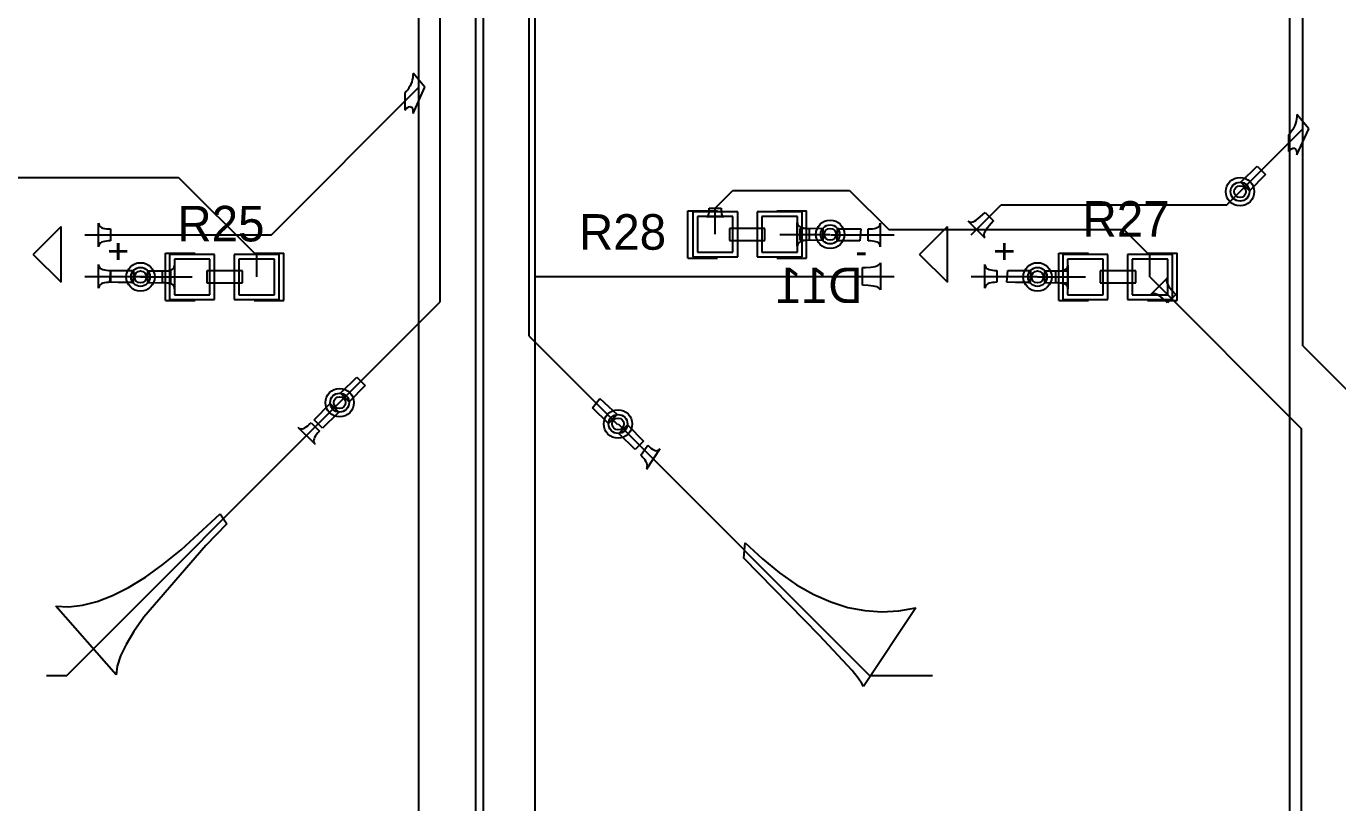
# Model space of a CAD drawing. Extents: x 44 to 130, y 28 to 128.
# Drawn here: x 79 to 107.12, y 66.47 to 83.11 of the extents above; entities that cross this region are included whole.
import ezdxf

# ---------------------------------------------------------------- set-up
doc = ezdxf.new("R2010")
doc.units = 0
doc.layers.get('0').update_dxf_attribs({"linetype": 'CONTINUOUS'})
for name, color, linetype in [('BOTTOMLAYER', 5, 'CONTINUOUS'), ('BOTTOMOVERLAY', 54, 'CONTINUOUS'), ('BOTTOMSOLDER', 6, 'CONTINUOUS'), ('MULTILAYER', 9, 'CONTINUOUS'), ('TOPLAYER', 1, 'CONTINUOUS'), ('TOPOVERLAY', 2, 'CONTINUOUS'), ('TOPPASTE', 8, 'CONTINUOUS'), ('TOPSOLDER', 216, 'CONTINUOUS')]:
    doc.layers.add(name, color=color, linetype=linetype)

# ---------------------------------------------------------------- blocks, each defined once
blk = doc.blocks.new('LED_B_20')
at = {"layer": 'BOTTOMOVERLAY'}
for p, q in [((0.0254, 0.2794), (-0.5715, -0.3175)), ((0.0254, 0.2794), (0.6223, -0.3175)), ((-0.5715, -0.3175), (0.6223, -0.3175))]:
    blk.add_line(p, q, dxfattribs=at)
at = {"layer": 'BOTTOMOVERLAY', "text_generation_flag": 2}
for s, rotation, p in [('-', 90, (0.254, 1.651)), ('+', 180, (-0.127, -1.27))]:
    blk.add_text(s, height=0.5588, rotation=rotation, dxfattribs=at).set_placement(p)
blk = doc.blocks.new('LED_B_21')
at = {"layer": 'BOTTOMOVERLAY'}
for p, q in [((0.0254, 0.2794), (-0.5715, -0.3175)), ((0.0254, 0.2794), (0.6223, -0.3175)), ((-0.5715, -0.3175), (0.6223, -0.3175))]:
    blk.add_line(p, q, dxfattribs=at)
at = {"layer": 'BOTTOMOVERLAY', "text_generation_flag": 2}
for s, rotation, p in [('-', 90, (0.254, 1.651)), ('+', 180, (-0.127, -1.27))]:
    blk.add_text(s, height=0.5588, rotation=rotation, dxfattribs=at).set_placement(p)
blk = doc.blocks.new('0603__41')
at = {"layer": 'TOPLAYER'}
for p, q in [((-1.0668, 0.381), (-1.0668, -0.381)), ((-0.3048, 0.381), (-1.0668, 0.381)), ((-0.3048, -0.381), (-0.3048, 0.381)), ((0.3175, 0.379374), (0.3175, -0.382626)), ((1.0795, 0.379374), (0.3175, 0.379374)), ((1.0795, -0.382626), (1.0795, 0.379374)), ((-1.0668, -0.381), (-0.3048, -0.381)), ((0.3175, -0.382626), (1.0795, -0.382626))]:
    blk.add_line(p, q, dxfattribs=at)
for centre in [(-0.6858, 0), (0.6985, -0.001626)]:
    blk.add_circle(centre, 0, dxfattribs=at)
at = {"layer": 'TOPOVERLAY'}
for p, q in [((-0.635, 0.506374), (-1.27, 0.506374)), ((-1.27, 0.506374), (-1.27, -0.509626)), ((1.27, 0.506374), (0.635, 0.506374)), ((1.27, 0.506374), (1.27, -0.509626)), ((-0.380276, 0.125377), (-0.380276, -0.128623)), ((0.381724, 0.125377), (-0.380276, 0.125377)), ((0.381724, -0.128623), (0.381724, 0.125377)), ((-0.380276, -0.128623), (0.381724, -0.128623)), ((-0.635, -0.509626), (-1.27, -0.509626)), ((1.27, -0.509626), (0.635, -0.509626))]:
    blk.add_line(p, q, dxfattribs=at)
at = {"layer": 'TOPPASTE'}
for p, q in [((-1.0668, 0.381), (-1.0668, -0.381)), ((-0.3048, 0.381), (-1.0668, 0.381)), ((-0.3048, -0.381), (-0.3048, 0.381)), ((0.3175, 0.379374), (0.3175, -0.382626)), ((1.0795, 0.379374), (0.3175, 0.379374)), ((1.0795, -0.382626), (1.0795, 0.379374)), ((-1.0668, -0.381), (-0.3048, -0.381)), ((0.3175, -0.382626), (1.0795, -0.382626))]:
    blk.add_line(p, q, dxfattribs=at)
for centre in [(-0.6858, 0), (0.6985, -0.001626)]:
    blk.add_circle(centre, 0, dxfattribs=at)
at = {"layer": 'TOPSOLDER'}
for p, q in [((-1.1684, 0.4826), (-1.1684, -0.4826)), ((-0.2032, 0.4826), (-1.1684, 0.4826)), ((-0.2032, -0.4826), (-0.2032, 0.4826)), ((0.2159, 0.480974), (0.2159, -0.484226)), ((1.1811, 0.480974), (0.2159, 0.480974)), ((1.1811, -0.484226), (1.1811, 0.480974)), ((-1.1684, -0.4826), (-0.2032, -0.4826)), ((0.2159, -0.484226), (1.1811, -0.484226))]:
    blk.add_line(p, q, dxfattribs=at)
for centre in [(-0.6858, 0), (0.6985, -0.001626)]:
    blk.add_circle(centre, 0, dxfattribs=at)
blk = doc.blocks.new('0603__43')
at = {"layer": 'TOPLAYER'}
for p, q in [((-1.0668, 0.381), (-1.0668, -0.381)), ((-0.3048, 0.381), (-1.0668, 0.381)), ((-0.3048, -0.381), (-0.3048, 0.381)), ((0.3175, 0.379374), (0.3175, -0.382626)), ((1.0795, 0.379374), (0.3175, 0.379374)), ((1.0795, -0.382626), (1.0795, 0.379374)), ((-1.0668, -0.381), (-0.3048, -0.381)), ((0.3175, -0.382626), (1.0795, -0.382626))]:
    blk.add_line(p, q, dxfattribs=at)
for centre in [(-0.6858, 0), (0.6985, -0.001626)]:
    blk.add_circle(centre, 0, dxfattribs=at)
at = {"layer": 'TOPOVERLAY'}
for p, q in [((-0.635, 0.506374), (-1.27, 0.506374)), ((-1.27, 0.506374), (-1.27, -0.509626)), ((1.27, 0.506374), (0.635, 0.506374)), ((1.27, 0.506374), (1.27, -0.509626)), ((-0.380047, 0.125377), (-0.380047, -0.128623)), ((0.381952, 0.125377), (-0.380047, 0.125377)), ((0.381952, -0.128623), (0.381952, 0.125377)), ((-0.380047, -0.128623), (0.381952, -0.128623)), ((-0.635, -0.509626), (-1.27, -0.509626)), ((1.27, -0.509626), (0.635, -0.509626))]:
    blk.add_line(p, q, dxfattribs=at)
at = {"layer": 'TOPPASTE'}
for p, q in [((-1.0668, 0.381), (-1.0668, -0.381)), ((-0.3048, 0.381), (-1.0668, 0.381)), ((-0.3048, -0.381), (-0.3048, 0.381)), ((0.3175, 0.379374), (0.3175, -0.382626)), ((1.0795, 0.379374), (0.3175, 0.379374)), ((1.0795, -0.382626), (1.0795, 0.379374)), ((-1.0668, -0.381), (-0.3048, -0.381)), ((0.3175, -0.382626), (1.0795, -0.382626))]:
    blk.add_line(p, q, dxfattribs=at)
for centre in [(-0.6858, 0), (0.6985, -0.001626)]:
    blk.add_circle(centre, 0, dxfattribs=at)
at = {"layer": 'TOPSOLDER'}
for p, q in [((-1.1684, 0.4826), (-1.1684, -0.4826)), ((-0.2032, 0.4826), (-1.1684, 0.4826)), ((-0.2032, -0.4826), (-0.2032, 0.4826)), ((0.2159, 0.480974), (0.2159, -0.484226)), ((1.1811, 0.480974), (0.2159, 0.480974)), ((1.1811, -0.484226), (1.1811, 0.480974)), ((-1.1684, -0.4826), (-0.2032, -0.4826)), ((0.2159, -0.484226), (1.1811, -0.484226))]:
    blk.add_line(p, q, dxfattribs=at)
for centre in [(-0.6858, 0), (0.6985, -0.001626)]:
    blk.add_circle(centre, 0, dxfattribs=at)
blk = doc.blocks.new('0603__44')
at = {"layer": 'TOPLAYER'}
for p, q in [((-1.0668, 0.381), (-1.0668, -0.381)), ((-0.3048, 0.381), (-1.0668, 0.381)), ((-0.3048, -0.381), (-0.3048, 0.381)), ((0.3175, 0.379374), (0.3175, -0.382626)), ((1.0795, 0.379374), (0.3175, 0.379374)), ((1.0795, -0.382626), (1.0795, 0.379374)), ((-1.0668, -0.381), (-0.3048, -0.381)), ((0.3175, -0.382626), (1.0795, -0.382626))]:
    blk.add_line(p, q, dxfattribs=at)
for centre in [(-0.6858, 0), (0.6985, -0.001626)]:
    blk.add_circle(centre, 0, dxfattribs=at)
at = {"layer": 'TOPOVERLAY'}
for p, q in [((-1.27, 0.506374), (-0.635, 0.506374)), ((-1.27, -0.509626), (-1.27, 0.506374)), ((0.635, 0.506374), (1.27, 0.506374)), ((1.27, -0.509626), (1.27, 0.506374)), ((-0.380108, 0.124869), (-0.380108, -0.129131)), ((0.381892, 0.124869), (-0.380108, 0.124869)), ((0.381892, -0.129131), (0.381892, 0.124869)), ((-0.380108, -0.129131), (0.381892, -0.129131)), ((-1.27, -0.509626), (-0.635, -0.509626)), ((0.635, -0.509626), (1.27, -0.509626))]:
    blk.add_line(p, q, dxfattribs=at)
at = {"layer": 'TOPPASTE'}
for p, q in [((-1.0668, 0.381), (-1.0668, -0.381)), ((-0.3048, 0.381), (-1.0668, 0.381)), ((-0.3048, -0.381), (-0.3048, 0.381)), ((0.3175, 0.379374), (0.3175, -0.382626)), ((1.0795, 0.379374), (0.3175, 0.379374)), ((1.0795, -0.382626), (1.0795, 0.379374)), ((-1.0668, -0.381), (-0.3048, -0.381)), ((0.3175, -0.382626), (1.0795, -0.382626))]:
    blk.add_line(p, q, dxfattribs=at)
for centre in [(-0.6858, 0), (0.6985, -0.001626)]:
    blk.add_circle(centre, 0, dxfattribs=at)
at = {"layer": 'TOPSOLDER'}
for p, q in [((-1.1684, 0.4826), (-1.1684, -0.4826)), ((-0.2032, 0.4826), (-1.1684, 0.4826)), ((-0.2032, -0.4826), (-0.2032, 0.4826)), ((0.2159, 0.480974), (0.2159, -0.484226)), ((1.1811, 0.480974), (0.2159, 0.480974)), ((1.1811, -0.484226), (1.1811, 0.480974)), ((-1.1684, -0.4826), (-0.2032, -0.4826)), ((0.2159, -0.484226), (1.1811, -0.484226))]:
    blk.add_line(p, q, dxfattribs=at)
for centre in [(-0.6858, 0), (0.6985, -0.001626)]:
    blk.add_circle(centre, 0, dxfattribs=at)

msp = doc.modelspace()

# ---------------------------------------------------------------- linework, layer by layer
at = {"layer": 'BOTTOMLAYER'}
for p, q in [((88.638601, 59.629599), (88.638601, 111.699599)), ((87.419401, 81.803799), (87.419401, 99.837799)), ((89.908601, 77.739799), (89.908601, 94.300599)), ((106.088401, 42.713199), (106.088401, 93.208399)), ((87.292401, 82.110405), (87.290605, 82.060349)), ((87.546401, 81.803799), (87.292401, 82.110405)), ((87.227743, 81.832386), (87.204395, 81.791256)), ((87.247499, 81.875003), (87.227743, 81.832386)), ((87.263663, 81.919107), (87.247499, 81.875003)), ((87.276236, 81.9647), (87.263663, 81.919107)), ((87.285218, 82.011779), (87.276236, 81.9647)), ((87.290605, 82.060349), (87.285218, 82.011779)), ((84.2569, 78.641298), (87.419401, 81.803799)), ((87.14692, 81.713464), (87.112795, 81.676799)), ((87.112795, 81.676799), (87.112795, 81.317589)), ((87.177453, 81.751617), (87.14692, 81.713464)), ((87.204395, 81.791256), (87.177453, 81.751617)), ((87.292401, 81.243193), (87.546401, 81.803799)), ((87.419401, 63.566599), (87.419401, 81.803799)), ((87.546401, 81.803799), (87.546401, 81.803799)), ((87.546401, 81.803799), (87.546401, 81.803799)), ((87.546401, 81.803799), (87.546401, 81.803799)), ((87.546401, 81.803799), (87.546401, 81.803799)), ((87.546401, 81.803799), (87.546401, 81.803799)), ((87.546401, 81.803799), (87.546401, 81.803799)), ((87.546401, 81.803799), (87.546401, 81.803799)), ((87.546401, 81.803799), (87.546401, 81.803799)), ((87.546401, 81.803799), (87.546401, 81.803799)), ((87.546401, 81.803799), (87.546401, 81.803799)), ((87.112795, 81.317589), (87.14692, 81.349174)), ((87.14692, 81.349174), (87.177453, 81.372085)), ((87.177453, 81.372085), (87.204395, 81.386327)), ((87.204395, 81.386327), (87.227743, 81.391895)), ((87.227743, 81.391895), (87.247499, 81.388793)), ((87.247499, 81.388793), (87.263663, 81.377018)), ((87.263663, 81.377018), (87.276236, 81.356568)), ((87.276236, 81.356568), (87.285218, 81.32745)), ((87.285218, 81.32745), (87.290605, 81.289657)), ((87.290605, 81.289657), (87.292401, 81.243193)), ((104.742201, 79.289199), (105.021601, 79.568599)), ((99.255501, 78.641298), (99.903402, 79.289199)), ((99.408552, 78.989845), (99.453606, 79.02607)), ((99.453606, 79.02607), (99.554673, 79.120075)), ((99.554673, 79.120075), (99.734279, 78.940469)), ((99.903402, 79.289199), (104.742201, 79.289199)), ((80.551625, 78.387298), (80.551625, 78.895298)), ((80.551625, 78.895298), (80.554195, 78.871168)), ((80.554195, 78.871168), (80.561906, 78.849578)), ((80.561906, 78.849578), (80.574759, 78.830528)), ((80.574759, 78.830528), (80.592752, 78.814018)), ((80.592752, 78.814018), (80.615887, 78.800048)), ((80.615887, 78.800048), (80.644162, 78.788618)), ((80.644162, 78.788618), (80.677578, 78.779728)), ((80.677578, 78.779728), (80.716135, 78.773378)), ((80.716135, 78.773378), (80.759833, 78.769568)), ((80.759833, 78.769568), (80.808673, 78.768298)), ((80.808673, 78.768298), (80.808673, 78.514298)), ((96.386856, 78.517747), (96.391176, 78.782365)), ((96.391176, 78.782365), (96.39826, 78.77969)), ((96.39826, 78.77969), (96.414847, 78.7773)), ((96.414847, 78.7773), (96.440932, 78.775189)), ((96.440932, 78.775189), (96.640274, 78.769563)), ((96.640274, 78.769563), (96.889534, 78.768298)), ((96.889534, 78.768298), (96.871404, 78.514298)), ((97.05133, 78.768298), (97.100169, 78.769568)), ((97.05133, 78.514298), (97.05133, 78.768298)), ((97.100169, 78.769568), (97.143867, 78.773378)), ((97.143867, 78.773378), (97.182424, 78.779728)), ((97.182424, 78.779728), (97.215841, 78.788618)), ((97.215841, 78.788618), (97.244116, 78.800048)), ((97.244116, 78.800048), (97.26725, 78.814018)), ((97.26725, 78.814018), (97.285244, 78.830528)), ((97.285244, 78.830528), (97.298096, 78.849578)), ((97.298096, 78.849578), (97.305807, 78.871168)), ((97.305807, 78.871168), (97.308378, 78.895298)), ((97.308378, 78.895298), (97.308378, 78.387298)), ((99.551625, 78.58126), (99.195463, 78.937421)), ((99.195463, 78.937421), (99.214945, 78.923358)), ((99.214945, 78.923358), (99.238079, 78.916479)), ((99.238079, 78.916479), (99.264869, 78.916784)), ((99.264869, 78.916784), (99.295311, 78.924272)), ((99.295311, 78.924272), (99.329405, 78.938946)), ((99.329405, 78.938946), (99.367152, 78.960802)), ((99.367152, 78.960802), (99.408552, 78.989845)), ((99.575005, 78.752949), (99.553149, 78.715202)), ((99.604048, 78.794348), (99.575005, 78.752949)), ((99.683684, 78.88811), (99.604048, 78.794348)), ((99.734279, 78.940469), (99.683684, 78.88811)), ((80.255501, 78.641298), (84.2569, 78.641298)), ((80.574759, 78.452068), (80.561906, 78.433018)), ((80.592752, 78.468578), (80.574759, 78.452068)), ((80.615887, 78.482548), (80.592752, 78.468578)), ((80.644162, 78.493978), (80.615887, 78.482548)), ((80.677578, 78.502868), (80.644162, 78.493978)), ((80.716135, 78.509218), (80.677578, 78.502868)), ((80.759833, 78.513028), (80.716135, 78.509218)), ((80.808673, 78.514298), (80.759833, 78.513028)), ((96.246102, 78.641298), (97.604501, 78.641298)), ((96.871404, 78.514298), (96.386856, 78.517747)), ((97.100169, 78.513028), (97.05133, 78.514298)), ((97.143867, 78.509218), (97.100169, 78.513028)), ((97.182424, 78.502868), (97.143867, 78.509218)), ((97.215841, 78.493978), (97.182424, 78.502868)), ((97.244116, 78.482548), (97.215841, 78.493978)), ((97.26725, 78.468578), (97.244116, 78.482548)), ((97.285244, 78.452068), (97.26725, 78.468578)), ((97.298096, 78.433018), (97.285244, 78.452068)), ((99.530987, 78.650666), (99.530682, 78.623876)), ((99.530682, 78.623876), (99.537561, 78.600742)), ((99.538475, 78.681108), (99.530987, 78.650666)), ((99.537561, 78.600742), (99.551625, 78.58126)), ((99.553149, 78.715202), (99.538475, 78.681108)), ((80.554195, 78.411428), (80.551625, 78.387298)), ((80.561906, 78.433018), (80.554195, 78.411428)), ((97.305807, 78.411428), (97.298096, 78.433018)), ((97.308378, 78.387298), (97.305807, 78.411428)), ((80.551625, 77.498298), (80.551625, 78.006298)), ((80.551625, 78.006298), (80.554195, 77.982168)), ((80.554195, 77.982168), (80.561906, 77.960578)), ((80.561906, 77.960578), (80.574759, 77.941528)), ((80.574759, 77.941528), (80.592752, 77.925018)), ((80.592752, 77.925018), (80.615887, 77.911048)), ((80.615887, 77.911048), (80.644162, 77.899618)), ((80.644162, 77.899618), (80.677578, 77.890728)), ((80.677578, 77.890728), (80.716135, 77.884378)), ((96.92433, 77.942798), (96.990878, 77.943799)), ((96.92433, 77.561798), (96.92433, 77.942798)), ((96.990878, 77.943799), (97.105577, 77.95181)), ((97.105577, 77.95181), (97.15373, 77.958818)), ((97.15373, 77.958818), (97.195749, 77.96783)), ((97.195749, 77.96783), (97.231639, 77.978843)), ((97.231639, 77.978843), (97.261396, 77.991861)), ((97.261396, 77.991861), (97.28502, 78.00688)), ((97.28502, 78.00688), (97.302513, 78.0239)), ((97.302513, 78.0239), (97.313874, 78.042925)), ((97.313874, 78.042925), (97.313874, 77.461671)), ((99.551625, 77.498298), (99.551625, 78.006298)), ((99.551625, 78.006298), (99.554195, 77.982168)), ((99.554195, 77.982168), (99.561907, 77.960578)), ((99.561907, 77.960578), (99.574759, 77.941528)), ((99.574759, 77.941528), (99.592752, 77.925018)), ((99.592752, 77.925018), (99.615887, 77.911048)), ((99.615887, 77.911048), (99.644162, 77.899618)), ((99.644162, 77.899618), (99.677578, 77.890728)), ((99.677578, 77.890728), (99.716135, 77.884378)), ((80.255501, 77.752298), (81.642727, 77.752298)), ((80.677578, 77.613868), (80.644162, 77.604978)), ((80.716135, 77.620218), (80.677578, 77.613868)), ((80.716135, 77.884378), (80.759833, 77.880568)), ((80.759833, 77.624028), (80.716135, 77.620218)), ((80.759833, 77.880568), (80.808673, 77.879298)), ((80.808673, 77.625298), (80.759833, 77.624028)), ((80.794347, 77.625298), (80.811827, 77.879298)), ((80.970026, 77.624747), (80.794347, 77.625298)), ((80.808673, 77.879298), (80.808673, 77.625298)), ((80.811827, 77.879298), (81.296665, 77.876156)), ((81.242865, 77.61856), (80.970026, 77.624747)), ((81.268915, 77.616497), (81.242865, 77.61856)), ((81.285461, 77.61416), (81.268915, 77.616497)), ((81.292499, 77.611549), (81.285461, 77.61416)), ((81.296665, 77.876156), (81.292499, 77.611549)), ((89.908601, 77.739799), (89.9211, 77.752298)), ((89.908601, 59.731199), (89.908601, 77.739799)), ((89.9211, 77.752298), (97.604501, 77.752298)), ((99.255501, 77.752298), (100.668953, 77.752298)), ((99.677578, 77.613868), (99.644162, 77.604978)), ((99.716135, 77.620218), (99.677578, 77.613868)), ((99.716135, 77.884378), (99.759833, 77.880568)), ((99.759833, 77.624028), (99.716135, 77.620218)), ((99.759833, 77.880568), (99.808673, 77.879298)), ((99.808673, 77.625298), (99.759833, 77.624028)), ((99.808673, 77.879298), (99.808673, 77.625298)), ((100.025398, 77.625298), (100.042878, 77.879298)), ((100.201077, 77.624747), (100.025398, 77.625298)), ((100.042878, 77.879298), (100.527716, 77.876156)), ((100.473916, 77.61856), (100.201077, 77.624747)), ((100.499967, 77.616497), (100.473916, 77.61856)), ((100.516512, 77.61416), (100.499967, 77.616497)), ((100.523551, 77.611549), (100.516512, 77.61416)), ((100.527716, 77.876156), (100.523551, 77.611549)), ((80.554195, 77.522428), (80.551625, 77.498298)), ((80.561906, 77.544018), (80.554195, 77.522428)), ((80.574759, 77.563068), (80.561906, 77.544018)), ((80.592752, 77.579578), (80.574759, 77.563068)), ((80.615887, 77.593548), (80.592752, 77.579578)), ((80.644162, 77.604978), (80.615887, 77.593548)), ((97.051294, 77.557793), (96.92433, 77.561798)), ((97.105577, 77.552786), (97.051294, 77.557793)), ((97.15373, 77.545778), (97.105577, 77.552786)), ((97.195749, 77.536766), (97.15373, 77.545778)), ((97.231639, 77.525753), (97.195749, 77.536766)), ((97.261396, 77.512735), (97.231639, 77.525753)), ((97.28502, 77.497716), (97.261396, 77.512735)), ((97.302513, 77.480696), (97.28502, 77.497716)), ((97.313874, 77.461671), (97.302513, 77.480696)), ((99.554195, 77.522428), (99.551625, 77.498298)), ((99.561907, 77.544018), (99.554195, 77.522428)), ((99.574759, 77.563068), (99.561907, 77.544018)), ((99.592752, 77.579578), (99.574759, 77.563068)), ((99.615887, 77.593548), (99.592752, 77.579578)), ((99.644162, 77.604978), (99.615887, 77.593548)), ((79.867001, 69.196798), (85.717601, 75.047399)), ((85.170792, 74.680196), (85.514993, 75.031879)), ((85.68579, 74.831194), (85.350398, 74.50059)), ((85.514993, 75.031879), (85.702082, 74.844791)), ((85.697314, 74.841445), (85.68579, 74.831194)), ((85.702082, 74.844791), (85.697314, 74.841445)), ((85.19002, 74.160847), (84.827511, 74.51628)), ((84.827511, 74.51628), (84.846579, 74.501266)), ((84.970518, 74.508619), (85.001026, 74.526572)), ((85.001026, 74.526572), (85.033442, 74.550019)), ((85.033442, 74.550019), (85.067765, 74.578962)), ((85.067765, 74.578962), (85.103993, 74.613397)), ((85.103993, 74.613397), (85.287137, 74.437329)), ((85.350398, 74.50059), (85.170792, 74.680196)), ((91.686601, 74.590199), (97.080001, 69.196798)), ((91.70212, 74.387591), (91.889209, 74.574679)), ((91.889209, 74.574679), (91.892554, 74.569912)), ((91.892554, 74.569912), (91.902806, 74.558388)), ((91.902806, 74.558388), (92.23341, 74.222996)), ((84.846579, 74.501266), (84.867552, 74.491748)), ((84.867552, 74.491748), (84.890432, 74.487725)), ((84.890432, 74.487725), (84.91522, 74.489196)), ((84.91522, 74.489196), (84.941915, 74.49616)), ((84.941915, 74.49616), (84.970518, 74.508619)), ((85.162085, 74.247708), (85.160721, 74.223027)), ((85.169017, 74.274368), (85.162085, 74.247708)), ((85.181511, 74.303004), (85.169017, 74.274368)), ((85.199571, 74.333618), (85.181511, 74.303004)), ((85.223193, 74.366211), (85.199571, 74.333618)), ((85.252382, 74.400781), (85.223193, 74.366211)), ((85.287137, 74.437329), (85.252382, 74.400781)), ((92.053804, 74.04339), (91.70212, 74.387591)), ((85.160721, 74.223027), (85.164922, 74.200322)), ((85.164922, 74.200322), (85.174689, 74.179598)), ((85.174689, 74.179598), (85.19002, 74.160847)), ((92.23341, 74.222996), (92.053804, 74.04339)), ((92.178551, 73.918646), (92.322617, 74.133789)), ((92.579251, 74.05748), (92.296892, 73.621892)), ((92.322617, 74.133789), (92.358611, 74.099598)), ((92.358611, 74.099598), (92.392309, 74.071307)), ((92.392309, 74.071307), (92.423714, 74.04892)), ((92.423714, 74.04892), (92.45282, 74.032435)), ((92.45282, 74.032435), (92.479632, 74.021853)), ((92.479632, 74.021853), (92.504148, 74.017175)), ((92.504148, 74.017175), (92.526368, 74.018397)), ((92.526368, 74.018397), (92.546292, 74.025524)), ((92.546292, 74.025524), (92.56392, 74.038551)), ((92.56392, 74.038551), (92.579251, 74.05748)), ((92.213664, 73.881747), (92.178551, 73.918646)), ((92.243605, 73.846451), (92.213664, 73.881747)), ((92.268375, 73.812763), (92.243605, 73.846451)), ((92.287969, 73.78068), (92.268375, 73.812763)), ((92.302388, 73.750203), (92.287969, 73.78068)), ((92.311637, 73.721328), (92.302388, 73.750203)), ((92.315711, 73.694061), (92.311637, 73.721328)), ((92.314611, 73.6684), (92.315711, 73.694061)), ((92.296892, 73.621892), (92.308337, 73.644343)), ((92.308337, 73.644343), (92.314611, 73.6684)), ((82.322688, 71.893819), (83.157106, 72.666507)), ((83.157106, 72.666507), (83.298751, 72.448943)), ((83.298751, 72.448943), (82.846761, 71.988307)), ((82.846761, 71.988307), (81.516809, 70.450829)), ((94.384716, 71.712478), (94.414607, 72.041799)), ((94.414607, 72.041799), (94.781652, 71.697444)), ((81.929691, 71.577985), (82.322688, 71.893819)), ((96.008843, 70.058892), (94.384716, 71.712478)), ((81.552837, 71.309156), (81.929691, 71.577985)), ((94.781652, 71.697444), (95.14841, 71.398757)), ((81.192124, 71.087333), (81.552837, 71.309156)), ((95.14841, 71.398757), (95.514879, 71.145745)), ((95.514879, 71.145745), (95.881055, 70.938403)), ((80.519123, 70.784707), (80.847552, 70.912518)), ((80.847552, 70.912518), (81.192124, 71.087333)), ((95.881055, 70.938403), (96.246942, 70.776732)), ((80.929886, 69.215386), (79.630681, 70.683313)), ((79.630681, 70.683313), (79.910686, 70.670105)), ((79.910686, 70.670105), (80.206832, 70.703902)), ((80.206832, 70.703902), (80.519123, 70.784707)), ((96.246942, 70.776732), (96.61254, 70.660735)), ((96.61254, 70.660735), (96.977848, 70.590407)), ((98.072031, 70.653458), (96.948008, 68.965072)), ((96.977848, 70.590407), (97.342866, 70.565752)), ((97.342866, 70.565752), (97.707592, 70.58677)), ((97.707592, 70.58677), (98.072031, 70.653458)), ((81.516809, 70.450829), (81.303823, 70.142727)), ((81.303823, 70.142727), (81.138639, 69.865131)), ((96.702979, 69.303999), (96.008843, 70.058892)), ((81.138639, 69.865131), (81.021253, 69.618042)), ((81.021253, 69.618042), (80.951669, 69.401461)), ((79.430001, 69.196798), (79.867001, 69.196798)), ((80.951669, 69.401461), (80.929886, 69.215386)), ((96.834556, 69.144805), (96.702979, 69.303999)), ((97.080001, 69.196798), (98.430001, 69.196798)), ((96.916232, 69.031828), (96.834556, 69.144805)), ((96.948008, 68.965072), (96.916232, 69.031828))]:
    msp.add_line(p, q, dxfattribs=at)
for centre, radius in [((105.021601, 79.568599), 0.2032), ((105.021601, 79.568599), 0.127), ((96.234827, 78.652573), 0.2032), ((96.234827, 78.652573), 0.127), ((81.448775, 77.741424), 0.2032), ((100.679827, 77.741424), 0.2032), ((81.448775, 77.741424), 0.127), ((100.679827, 77.741424), 0.127), ((85.717601, 75.047399), 0.2032), ((85.717601, 75.047399), 0.127), ((91.686601, 74.590199), 0.2032), ((91.686601, 74.590199), 0.127)]:
    msp.add_circle(centre, radius, dxfattribs=at)
at = {"layer": 'BOTTOMSOLDER'}
for centre, radius in [((105.021601, 79.568599), 0.3048), ((105.021601, 79.568599), 0.127), ((96.234827, 78.652573), 0.3048), ((96.234827, 78.652573), 0.127), ((81.448775, 77.741424), 0.3048), ((100.679827, 77.741424), 0.3048), ((81.448775, 77.741424), 0.127), ((100.679827, 77.741424), 0.127), ((85.717601, 75.047399), 0.3048), ((85.717601, 75.047399), 0.127), ((91.686601, 74.590199), 0.3048), ((91.686601, 74.590199), 0.127)]:
    msp.add_circle(centre, radius, dxfattribs=at)
at = {"layer": 'MULTILAYER'}
for centre, radius in [((105.021601, 79.568599), 0.2032), ((105.021601, 79.568599), 0.127), ((96.234827, 78.652573), 0.2032), ((96.234827, 78.652573), 0.127), ((81.448775, 77.741424), 0.2032), ((100.679827, 77.741424), 0.2032), ((81.448775, 77.741424), 0.127), ((100.679827, 77.741424), 0.127), ((85.717601, 75.047399), 0.2032), ((85.717601, 75.047399), 0.127), ((91.686601, 74.590199), 0.2032), ((91.686601, 74.590199), 0.127)]:
    msp.add_circle(centre, radius, dxfattribs=at)
at = {"layer": 'TOPLAYER'}
for p, q in [((88.803698, 59.464501), (88.803698, 117.725998)), ((89.781601, 76.469799), (89.781601, 115.280999)), ((87.876601, 77.206399), (87.876601, 111.064599)), ((106.367801, 80.914799), (106.367801, 95.926199)), ((106.195899, 80.986003), (106.176143, 80.943387)), ((106.212063, 81.030107), (106.195899, 80.986003)), ((106.224636, 81.0757), (106.212063, 81.030107)), ((106.233618, 81.122779), (106.224636, 81.0757)), ((106.239005, 81.171349), (106.233618, 81.122779)), ((106.240801, 81.221405), (106.239005, 81.171349)), ((106.494801, 80.914799), (106.240801, 81.221405)), ((105.021601, 79.568599), (106.367801, 80.914799)), ((106.09532, 80.824464), (106.061195, 80.787799)), ((106.061195, 80.787799), (106.061195, 80.428589)), ((106.125853, 80.862617), (106.09532, 80.824464)), ((106.152795, 80.902256), (106.125853, 80.862617)), ((106.176143, 80.943387), (106.152795, 80.902256)), ((106.240801, 80.354193), (106.494801, 80.914799)), ((106.367801, 76.266599), (106.367801, 80.914799)), ((106.494801, 80.914799), (106.494801, 80.914799)), ((106.494801, 80.914799), (106.494801, 80.914799)), ((106.494801, 80.914799), (106.494801, 80.914799)), ((106.494801, 80.914799), (106.494801, 80.914799)), ((106.494801, 80.914799), (106.494801, 80.914799)), ((106.494801, 80.914799), (106.494801, 80.914799)), ((106.494801, 80.914799), (106.494801, 80.914799)), ((106.494801, 80.914799), (106.494801, 80.914799)), ((106.494801, 80.914799), (106.494801, 80.914799)), ((106.494801, 80.914799), (106.494801, 80.914799)), ((106.061195, 80.428589), (106.09532, 80.460174)), ((106.09532, 80.460174), (106.125853, 80.483085)), ((106.125853, 80.483085), (106.152795, 80.497327)), ((106.152795, 80.497327), (106.176143, 80.502895)), ((106.176143, 80.502895), (106.195899, 80.499793)), ((106.195899, 80.499793), (106.212063, 80.488018)), ((106.212063, 80.488018), (106.224636, 80.467568)), ((106.224636, 80.467568), (106.233618, 80.43845)), ((106.233618, 80.43845), (106.239005, 80.400657)), ((106.239005, 80.400657), (106.240801, 80.354193)), ((75.608401, 79.873399), (82.264827, 79.873399)), ((82.264827, 79.873399), (83.939601, 78.198624)), ((105.053412, 79.784804), (105.388804, 80.115407)), ((105.56841, 79.935802), (105.224209, 79.584118)), ((105.388804, 80.115407), (105.56841, 79.935802)), ((93.769401, 79.212999), (94.150401, 79.593999)), ((94.150401, 79.593999), (96.651801, 79.593999)), ((96.651801, 79.593999), (97.490001, 78.755799)), ((105.03712, 79.771207), (105.041888, 79.774552)), ((105.224209, 79.584118), (105.03712, 79.771207)), ((105.041888, 79.774552), (105.053412, 79.784804)), ((93.588302, 79.028851), (93.598581, 79.030693)), ((93.9505, 79.028851), (93.588302, 79.028851)), ((93.598581, 79.030693), (93.607778, 79.036217)), ((93.607778, 79.036217), (93.615891, 79.045425)), ((93.615891, 79.045425), (93.622924, 79.058315)), ((93.622924, 79.058315), (93.628875, 79.074889)), ((93.628875, 79.074889), (93.633745, 79.095145)), ((93.633745, 79.095145), (93.637532, 79.119085)), ((93.637532, 79.119085), (93.640237, 79.146705)), ((93.640237, 79.146705), (93.642401, 79.212999)), ((93.642401, 79.212999), (93.896401, 79.212999)), ((93.769401, 78.654199), (93.769401, 79.212999)), ((93.896401, 79.212999), (93.896942, 79.17801)), ((93.896942, 79.17801), (93.90127, 79.119085)), ((93.90127, 79.119085), (93.905057, 79.095145)), ((93.905057, 79.095145), (93.909926, 79.074889)), ((93.909926, 79.074889), (93.915878, 79.058315)), ((93.915878, 79.058315), (93.922911, 79.045425)), ((93.922911, 79.045425), (93.931024, 79.036217)), ((93.931024, 79.036217), (93.940221, 79.030693)), ((93.940221, 79.030693), (93.9505, 79.028851)), ((95.528354, 78.398573), (95.528354, 78.906573)), ((95.528354, 78.906573), (95.530924, 78.882443)), ((95.530924, 78.882443), (95.538635, 78.860853)), ((95.538635, 78.860853), (95.551488, 78.841803)), ((95.551488, 78.841803), (95.569481, 78.825293)), ((95.569481, 78.825293), (95.592616, 78.811323)), ((95.588524, 78.779573), (96.080585, 78.784861)), ((95.588524, 78.525573), (95.588524, 78.779573)), ((95.592616, 78.811323), (95.620891, 78.799893)), ((95.620891, 78.799893), (95.654307, 78.791003)), ((95.654307, 78.791003), (95.692864, 78.784653)), ((95.692864, 78.784653), (95.736562, 78.780843)), ((95.736562, 78.780843), (95.785402, 78.779573)), ((95.785402, 78.779573), (95.785402, 78.525573)), ((96.080585, 78.784861), (96.080585, 78.520285)), ((97.490001, 78.755799), (102.534027, 78.755799)), ((102.534027, 78.755799), (103.091201, 78.198624)), ((95.153701, 78.652573), (96.234827, 78.652573)), ((95.551488, 78.463343), (95.538635, 78.444293)), ((95.569481, 78.479853), (95.551488, 78.463343)), ((95.592616, 78.493823), (95.569481, 78.479853)), ((96.059452, 78.52219), (95.588524, 78.525573)), ((95.620891, 78.505253), (95.592616, 78.493823)), ((95.654307, 78.514143), (95.620891, 78.505253)), ((95.692864, 78.520493), (95.654307, 78.514143)), ((95.736562, 78.524303), (95.692864, 78.520493)), ((95.785402, 78.525573), (95.736562, 78.524303)), ((96.07485, 78.521291), (96.059452, 78.52219)), ((96.080585, 78.520285), (96.07485, 78.521291)), ((83.939601, 77.739799), (83.939601, 78.198624)), ((95.530924, 78.422703), (95.528354, 78.398573)), ((95.538635, 78.444293), (95.530924, 78.422703)), ((103.091201, 77.739799), (103.091201, 78.198624)), ((82.054695, 77.879854), (82.088111, 77.888744)), ((82.088111, 77.888744), (82.116386, 77.900174)), ((82.116386, 77.900174), (82.139521, 77.914144)), ((82.139521, 77.914144), (82.157514, 77.930654)), ((82.157514, 77.930654), (82.170367, 77.949704)), ((82.170367, 77.949704), (82.178078, 77.971294)), ((82.178078, 77.971294), (82.180648, 77.995424)), ((82.180648, 77.995424), (82.180648, 77.487424)), ((101.206295, 77.879854), (101.239711, 77.888744)), ((101.239711, 77.888744), (101.267986, 77.900174)), ((101.267986, 77.900174), (101.291121, 77.914144)), ((101.291121, 77.914144), (101.309114, 77.930654)), ((101.309114, 77.930654), (101.321967, 77.949704)), ((101.321967, 77.949704), (101.329678, 77.971294)), ((101.329678, 77.971294), (101.332248, 77.995424)), ((101.332248, 77.995424), (101.332248, 77.487424)), ((81.448775, 77.741424), (82.555301, 77.741424)), ((81.603017, 77.609136), (81.603017, 77.873713)), ((81.603017, 77.873713), (81.608752, 77.872707)), ((82.095078, 77.614424), (81.603017, 77.609136)), ((81.608752, 77.872707), (81.62415, 77.871808)), ((81.62415, 77.871808), (82.095078, 77.868424)), ((81.9236, 77.868424), (81.97244, 77.869694)), ((81.9236, 77.614424), (81.9236, 77.868424)), ((81.97244, 77.613154), (81.9236, 77.614424)), ((81.97244, 77.869694), (82.016138, 77.873504)), ((82.016138, 77.609344), (81.97244, 77.613154)), ((82.016138, 77.873504), (82.054695, 77.879854)), ((82.054695, 77.602994), (82.016138, 77.609344)), ((82.095078, 77.868424), (82.095078, 77.614424)), ((100.679827, 77.741424), (101.706901, 77.741424)), ((100.834068, 77.609136), (100.834068, 77.873713)), ((100.834068, 77.873713), (100.839803, 77.872707)), ((101.32613, 77.614424), (100.834068, 77.609136)), ((100.839803, 77.872707), (100.855201, 77.871808)), ((100.855201, 77.871808), (101.32613, 77.868424)), ((101.0752, 77.868424), (101.12404, 77.869694)), ((101.0752, 77.614424), (101.0752, 77.868424)), ((101.12404, 77.613154), (101.0752, 77.614424)), ((101.12404, 77.869694), (101.167738, 77.873504)), ((101.167738, 77.609344), (101.12404, 77.613154)), ((101.167738, 77.873504), (101.206295, 77.879854)), ((101.206295, 77.602994), (101.167738, 77.609344)), ((101.32613, 77.868424), (101.32613, 77.614424)), ((103.091201, 77.739799), (106.342401, 74.488599)), ((103.109692, 77.362098), (103.468902, 77.721308)), ((103.454533, 77.701551), (103.44735, 77.678204)), ((103.44735, 77.678204), (103.44735, 77.651262)), ((103.44735, 77.651262), (103.454533, 77.620729)), ((103.468902, 77.721308), (103.454533, 77.701551)), ((103.454533, 77.620729), (103.468902, 77.586604)), ((82.088111, 77.594104), (82.054695, 77.602994)), ((82.116386, 77.582674), (82.088111, 77.594104)), ((82.139521, 77.568704), (82.116386, 77.582674)), ((82.157514, 77.552194), (82.139521, 77.568704)), ((82.170367, 77.533144), (82.157514, 77.552194)), ((82.178078, 77.511554), (82.170367, 77.533144)), ((82.180648, 77.487424), (82.178078, 77.511554)), ((101.239711, 77.594104), (101.206295, 77.602994)), ((101.267986, 77.582674), (101.239711, 77.594104)), ((101.291121, 77.568704), (101.267986, 77.582674)), ((101.309114, 77.552194), (101.291121, 77.568704)), ((101.321967, 77.533144), (101.309114, 77.552194)), ((101.329678, 77.511554), (101.321967, 77.533144)), ((101.332248, 77.487424), (101.329678, 77.511554)), ((103.129448, 77.376467), (103.109692, 77.362098)), ((103.152796, 77.38365), (103.129448, 77.376467)), ((103.179738, 77.38365), (103.152796, 77.38365)), ((103.210271, 77.376467), (103.179738, 77.38365)), ((103.244396, 77.362098), (103.210271, 77.376467)), ((103.282112, 77.340546), (103.244396, 77.362098)), ((103.32342, 77.311809), (103.282112, 77.340546)), ((103.468902, 77.586604), (103.490453, 77.548887)), ((103.648507, 77.362098), (103.468902, 77.182492)), ((103.490453, 77.548887), (103.519191, 77.507579)), ((103.519191, 77.507579), (103.555112, 77.462677)), ((103.555112, 77.462677), (103.648507, 77.362098)), ((85.717601, 75.047399), (87.876601, 77.206399)), ((103.416816, 77.232782), (103.32342, 77.311809)), ((103.468902, 77.182492), (103.416816, 77.232782)), ((89.781601, 76.469799), (91.673901, 74.577499)), ((106.367801, 76.266599), (107.714001, 74.920399)), ((85.749412, 75.263604), (86.084804, 75.594207)), ((86.26441, 75.414602), (85.920209, 75.062918)), ((86.084804, 75.594207), (86.26441, 75.414602)), ((85.73312, 75.250007), (85.737888, 75.253352)), ((85.920209, 75.062918), (85.73312, 75.250007)), ((85.737888, 75.253352), (85.749412, 75.263604)), ((91.138568, 74.933228), (91.297618, 75.133388)), ((91.297618, 75.133388), (91.66593, 74.792345)), ((91.483652, 74.600326), (91.138568, 74.933228)), ((91.66593, 74.792345), (91.483652, 74.600326)), ((106.342401, 59.197799), (106.342401, 74.488599))]:
    msp.add_line(p, q, dxfattribs=at)
for centre, radius in [((105.021601, 79.568599), 0.2032), ((105.021601, 79.568599), 0.127), ((96.234827, 78.652573), 0.2032), ((96.234827, 78.652573), 0.127), ((81.448775, 77.741424), 0.2032), ((100.679827, 77.741424), 0.2032), ((81.448775, 77.741424), 0.127), ((100.679827, 77.741424), 0.127), ((85.717601, 75.047399), 0.2032), ((85.717601, 75.047399), 0.127), ((91.686601, 74.590199), 0.2032), ((91.686601, 74.590199), 0.127)]:
    msp.add_circle(centre, radius, dxfattribs=at)
at = {"layer": 'TOPSOLDER'}
for centre, radius in [((105.021601, 79.568599), 0.3048), ((105.021601, 79.568599), 0.127), ((96.234827, 78.652573), 0.3048), ((96.234827, 78.652573), 0.127), ((81.448775, 77.741424), 0.3048), ((100.679827, 77.741424), 0.3048), ((81.448775, 77.741424), 0.127), ((100.679827, 77.741424), 0.127), ((85.717601, 75.047399), 0.3048), ((85.717601, 75.047399), 0.127), ((91.686601, 74.590199), 0.3048), ((91.686601, 74.590199), 0.127)]:
    msp.add_circle(centre, radius, dxfattribs=at)

# ---------------------------------------------------------------- block references
for name, p, rotation in [('0603__44', (94.455201, 78.654199), 360), ('LED_B_20', (79.430001, 78.196798), 90), ('LED_B_21', (98.430001, 78.196798), 90), ('0603__41', (83.253801, 77.739799), 180), ('0603__43', (102.405401, 77.739799), 180)]:
    msp.add_blockref(name, p, dxfattribs=dict(rotation=rotation))

# ---------------------------------------------------------------- texts
at = {"layer": 'BOTTOMOVERLAY', "text_generation_flag": 2}
msp.add_text('D11', height=0.762, dxfattribs=at).set_placement((96.932201, 77.180999))
at = {"layer": 'TOPOVERLAY'}
for s, p in [('R27', (101.643401, 78.603399)), ('R25', (82.237801, 78.501799)), ('R28', (90.848401, 78.323999))]:
    msp.add_text(s, height=0.762, dxfattribs=at).set_placement(p)

doc.saveas('drawing.dxf')
